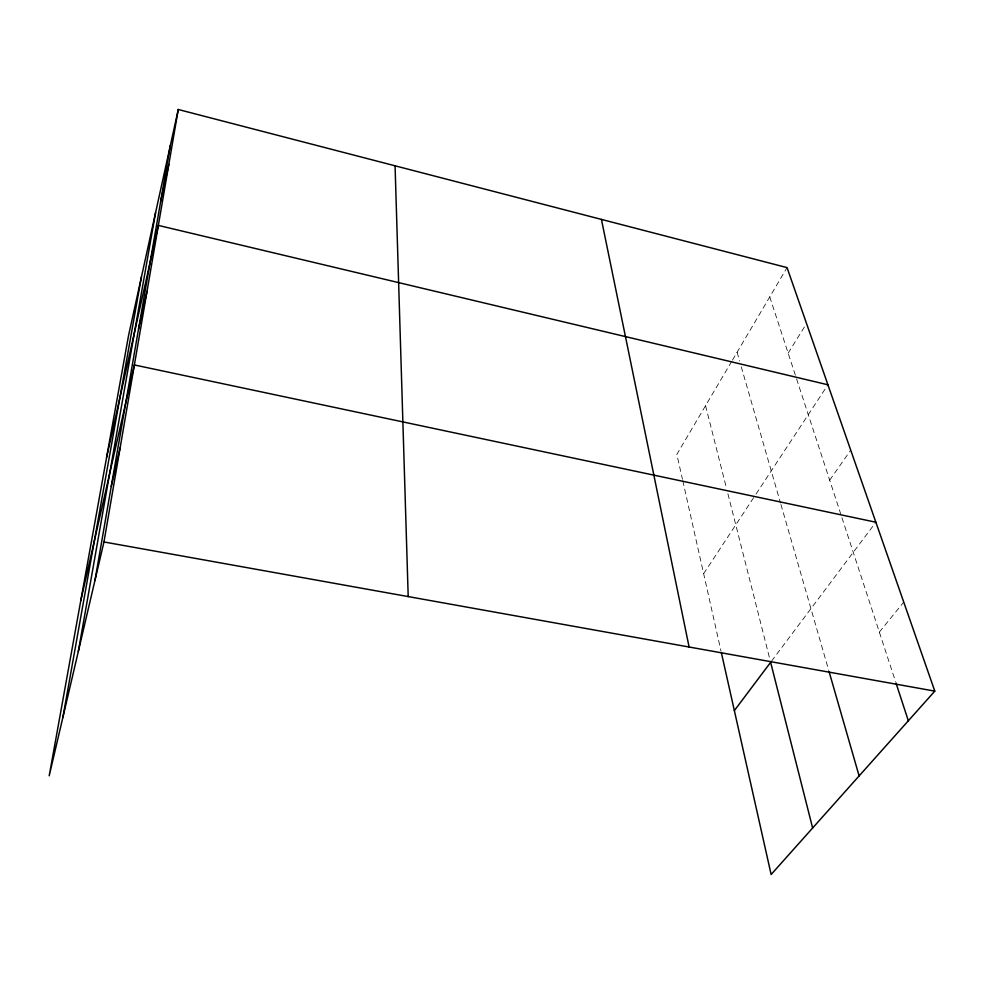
<?xml version="1.0" encoding="UTF-8"?>
<svg xmlns="http://www.w3.org/2000/svg" width="984" height="984" viewBox="0 0 984 984"><rect width="100%" height="100%" fill="white"/><g stroke="black" fill="none" stroke-linecap="round" stroke-linejoin="round"><path stroke-width="0.74" stroke-dasharray="4.92 3.69" d="M731.702 361.374L676.857 454.325L682.453 479.282M732.477 360.082L787.04 267.611M788.147 353.133L806.548 323.515M703.646 573.684L755.208 495.309M756.056 494.017L827.925 384.793M829.684 480.192L850.729 450.155M771.554 661.113L875.871 522.233M879.339 632.097L903.742 602.11M769.759 296.885L796.105 377.45M796.573 378.889L841.48 516.256M841.947 517.707L895.501 681.518M737.09 352.26L739.599 360.993M741.272 366.811L780.509 503.021M780.939 504.484L828.725 670.411M705.565 405.679L726.401 487.879M727.902 493.796L769.894 659.403M682.785 480.745L721.014 651.113"/><path stroke-width="1.48" d="M178.264 109.495L128.609 335.261L49.2 775.822L103.96 541.963L178.264 109.495L787.04 267.611L934.8 691.125L771.136 874.505L721.346 652.601M94.931 580.535L170.392 145.288M78.314 651.494L155.583 212.581M62.841 717.57L141.413 277.008M160.736 200.97L168.817 164.451M106.58 457.474L158.338 225.41L827.925 384.793M138.523 329.062L147.022 291.289M80.799 600.511L134.365 364.953L875.871 522.233M111.241 486.428L120.122 447.892M734.359 710.608L770.632 662.33L812.636 828.011M103.96 541.963L934.8 691.125M895.981 682.982L908.343 720.78M829.143 671.875L859.118 775.933M601.433 219.407L689.095 647.017M395.064 165.804L408.2 596.587"/></g></svg>
